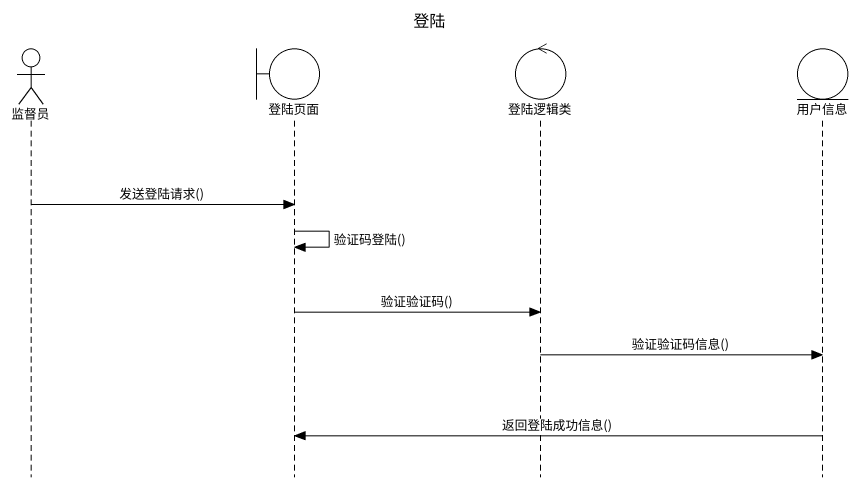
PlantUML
@startuml
title 登陆
hide footbox
actor 监督员
boundary 登陆页面
control 登陆逻辑类
entity 用户信息

监督员 -> 登陆页面 : 发送登陆请求()
登陆页面 -> 登陆页面 : 验证码登陆()
登陆页面 -> 登陆逻辑类 : 验证验证码()
登陆逻辑类 -> 用户信息 : 验证验证码信息()
用户信息 -> 登陆页面 : 返回登陆成功信息()
@enduml
